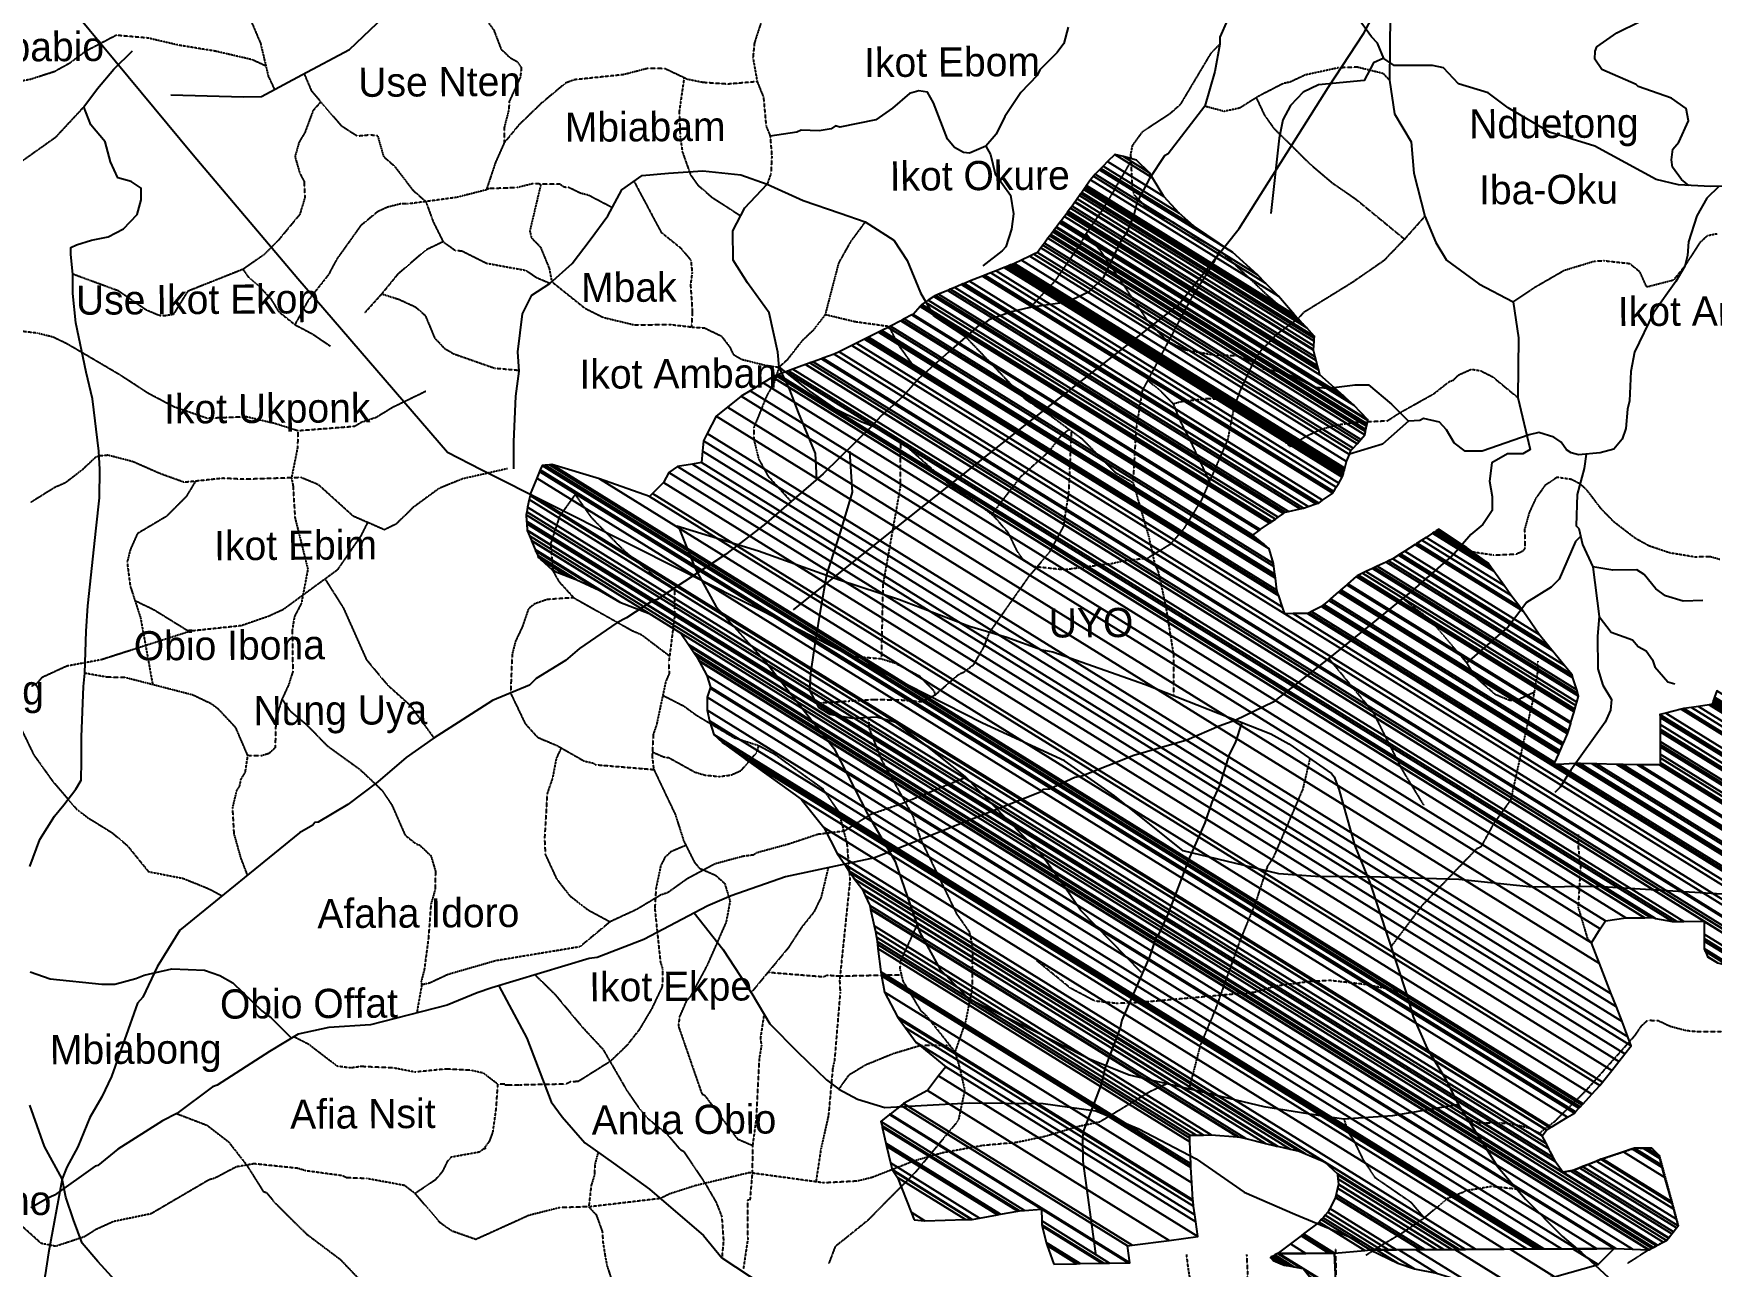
# Model space of a CAD drawing. Header units: metres. Extents: x 321186 to 621985, y 106829 to 204599.
# Drawn here: x 602871 to 614375, y 111486 to 119941 of the extents above; entities that cross this region are included whole.
import ezdxf
from ezdxf.enums import TextEntityAlignment as Align

# ---------------------------------------------------------------- set-up
doc = ezdxf.new("R2010")
doc.units = ezdxf.units.M
doc.header["$MEASUREMENT"] = 0
doc.linetypes.add('DASHED', pattern=[0.75, 0.5, -0.25])
for name, color, linetype in [('11', 7, 'CONTINUOUS'), ('14', 7, 'CONTINUOUS'), ('15', 7, 'CONTINUOUS'), ('18', 7, 'CONTINUOUS'), ('34', 7, 'CONTINUOUS')]:
    doc.layers.add(name, color=color, linetype=linetype)
doc.styles.get("Standard").update_dxf_attribs({"font": 'txt', "height": 0.2})

msp = doc.modelspace()

# ---------------------------------------------------------------- linework, layer by layer
at = {"layer": '14', "color": 1, "linetype": 'Continuous'}
for points in [[(611058, 120035), (611005, 119917), (611004, 119868), (610969, 119681), (610902, 119442), (610649, 119117), (610626, 119103), (610523, 118947), (610437, 118788), (610414, 118697), (610363, 118567), (610327, 118523), (610205, 118265), (610103, 118167), (609997, 118117), (609924, 118095), (609702, 118063), (609576, 118032), (609421, 117977), (609384, 117949), (609356, 117944), (609145, 117755), (608939, 117573), (608831, 117451), (608677, 117315), (608621, 117250), (608284, 116921), (607879, 116573), (607615, 116369), (607146, 116059), (607115, 116050), (606936, 115933), (606870, 115900), (606613, 115723), (606518, 115641), (606316, 115517), (606272, 115472), (606017, 115367), (605611, 115106), (605426, 114976), (605230, 114809), (605026, 114653), (604823, 114534), (604799, 114530), (604799, 114530), (604785, 114513), (604695, 114460), (603873, 113792), (603718, 113541), (603620, 113333), (603583, 113291), (603404, 112789), (603339, 112649), (603257, 112507), (603175, 112307), (603098, 112166), (603066, 112087), (602974, 111580)], [(607282, 116564), (607841, 116393), (608396, 116194), (608807, 116059), (609289, 115878), (609544, 115801), (609783, 115715), (609860, 115700), (610494, 115477), (611355, 115139), (611478, 115070), (611771, 114866), (611788, 114844), (611820, 114760), (611929, 114371), (612033, 114118), (612285, 113355), (612329, 113199), (612426, 112980), (612554, 112768), (612633, 112605), (612909, 112172), (613100, 111947), (613352, 111693), (613483, 111582)], [(611115, 115233), (610999, 115192), (610778, 115096), (610414, 114989), (610059, 114849), (610009, 114839), (609837, 114760), (609794, 114756), (609779, 114742), (608637, 114289), (608026, 114159), (607654, 114028), (607494, 113958), (607054, 113729), (606735, 113605), (606679, 113597), (606013, 113397), (605912, 113362), (605706, 113279), (605181, 113142), (604896, 113125), (604684, 113079), (604489, 112961), (604130, 112730), (604097, 112718), (603853, 112534), (603754, 112485), (603449, 112290), (603311, 112178), (603293, 112174), (603015, 111975), (602968, 111954), (602851, 111888)], [(611156, 115217), (611110, 115076), (611068, 114997), (611003, 114784), (610950, 114670), (610901, 114529), (610797, 114291), (610648, 113903), (610584, 113763), (610567, 113746), (610523, 113609), (610332, 113175), (610322, 113123), (610219, 112850), (610192, 112740), (610071, 112424), (610062, 112372), (610064, 112209), (610151, 111576)]]:
    msp.add_lwpolyline(points, dxfattribs=at)
at = {"layer": '15', "color": 1, "linetype": 'DASHED'}
for points in [[(603577, 121377), (603826, 121253), (604019, 121081), (604092, 121002), (604178, 120857), (604249, 120640), (604282, 120422), (604296, 120222), (604324, 120116), (604427, 119873), (604480, 119648), (604522, 119558)], [(606311, 120835), (606165, 120581), (606044, 120409), (605872, 120231), (605883, 120162), (606026, 119965), (606076, 119834), (606138, 119775), (606187, 119749), (606215, 119707), (606208, 119643), (606132, 119475), (606129, 119418), (606098, 119298), (606097, 119191)], [(608064, 120609), (608010, 120514), (608009, 120372), (607953, 120186), (607867, 120043), (607813, 119877), (607803, 119776), (607832, 119611), (607875, 119505), (607893, 119308), (607921, 119238), (607932, 119100), (607926, 118981), (607901, 118909)], [(604463, 119718), (604368, 119762), (604117, 119820), (603866, 119861), (603654, 119910), (603438, 119929), (603228, 119819), (603113, 119734), (603013, 119679), (602848, 119626), (602532, 119569), (602406, 119516), (602365, 119485), (602295, 119409), (602080, 119121)], [(611004, 119868), (610943, 119807), (610732, 119453), (610661, 119390), (610470, 119264), (610404, 119173), (610392, 119115), (610402, 118910), (610415, 118837), (610514, 118734), (610688, 118647), (610838, 118545), (611018, 118442), (611322, 118154), (611529, 117975)], [(604725, 119667), (604775, 119549), (604979, 119310), (605090, 119239), (605176, 119247), (605229, 119242), (605270, 119098), (605346, 119031), (605471, 118867), (605560, 118789), (605612, 118646), (605679, 118513), (605762, 118454), (605807, 118451), (605977, 118366), (606247, 118317), (606319, 118268), (606411, 118229)], [(607832, 119611), (607631, 119594), (607462, 119605), (607353, 119627), (607199, 119700), (607078, 119701), (606916, 119659), (606580, 119624), (606519, 119602), (606351, 119462), (606196, 119312), (606097, 119191), (606038, 119058), (605975, 118869)], [(612167, 119622), (612126, 119666), (611948, 119710), (611817, 119706), (611591, 119657), (611488, 119609), (611439, 119598), (611268, 119510), (611141, 119430), (611034, 119407), (610902, 119442)], [(607331, 119638), (607297, 119404), (607304, 119235), (607319, 119130), (607375, 118972), (607425, 118902), (607521, 118819), (607719, 118691)], [(603216, 119439), (603019, 119227), (602743, 119031), (602599, 118964), (602442, 118954), (602340, 118965), (602239, 119008), (602209, 119039), (602063, 119117), (601949, 119211), (601941, 119232), (601842, 119351), (601817, 119398)], [(604838, 119470), (604787, 119413), (604731, 119263), (604691, 119196), (604663, 119097), (604696, 118983), (604726, 118926), (604730, 118815), (604696, 118701), (604547, 118521), (604449, 118423), (604306, 118324), (603927, 118173), (603829, 118015), (603763, 118004), (603732, 118007), (603644, 118044), (603452, 118176), (603139, 118291)], [(611253, 119502), (611310, 119382), (611373, 119293), (611625, 119044), (611774, 118918), (611936, 118806), (612271, 118531)], [(610394, 119065), (610282, 118875), (610280, 118867), (610197, 118729), (610087, 118570), (610050, 118504), (610046, 118483), (610033, 118478), (609873, 118243), (609701, 118059)], [(606838, 118747), (606675, 118832), (606620, 118846), (606540, 118885), (606508, 118887), (606481, 118907), (606289, 118910), (606185, 118884), (605992, 118877), (605975, 118869), (605771, 118817), (605434, 118772), (605392, 118774), (605297, 118750), (605229, 118719), (605113, 118623), (604947, 118390), (604892, 118286), (604752, 118109), (604662, 117945)], [(606349, 118909), (606273, 118587), (606284, 118541), (606347, 118475), (606406, 118331), (606423, 118240), (606651, 118057), (606779, 117994), (606992, 117943), (607234, 117946), (607382, 117929), (607472, 117922), (607586, 117867), (607644, 117792), (607667, 117742), (607723, 117708), (607903, 117663), (607982, 117653)], [(606987, 118928), (607173, 118579), (607307, 118471), (607377, 118387), (607386, 118303), (607375, 118219), (607387, 118036), (607382, 117929)], [(608573, 118650), (608471, 118512), (608390, 118367), (608298, 118013), (608214, 117904), (608139, 117833), (608036, 117701), (607982, 117653)], [(612411, 118689), (612271, 118531), (612127, 118382), (611913, 118234), (611576, 118026), (611539, 117983), (611399, 117882), (611280, 117760), (611233, 117686), (611141, 117488), (611101, 117377), (611057, 117154), (610878, 116742), (610757, 116545), (610665, 116438), (610507, 116341), (610364, 116328), (610263, 116305), (609937, 116263), (609731, 116285), (609654, 116335), (609615, 116392), (609554, 116518), (609459, 116627), (609294, 116754), (609140, 116857), (608859, 117107), (608772, 117168), (608621, 117250)], [(605679, 118513), (605560, 118456), (605366, 118289), (605258, 118156), (605143, 118028)], [(611234, 117686), (611124, 117729), (610952, 117737), (610767, 117771), (610664, 117821), (610605, 117870), (610511, 117970), (610186, 118453), (610087, 118570)], [(613016, 118102), (613168, 118204), (613366, 118318), (613571, 118380), (613635, 118384), (613815, 118364), (613881, 118310), (613925, 118211), (613936, 118205), (614117, 118252), (614193, 118346), (614301, 118512), (614348, 118556), (614415, 118569)], [(611001, 118451), (610960, 118367), (610804, 118119), (610472, 117492), (610429, 117222), (610409, 116862), (610517, 116489), (610559, 116297), (610581, 116253), (610632, 116020), (610686, 115684), (610686, 115402)], [(604306, 118324), (604345, 118269), (604420, 118205), (604498, 118121), (604550, 118035), (604662, 117945), (604783, 117881), (604904, 117799)], [(605258, 118156), (605377, 118118), (605488, 118067), (605556, 118008), (605620, 117854), (605687, 117783), (605751, 117745), (606031, 117647), (606201, 117632)], [(608960, 117592), (608913, 117650), (608799, 117809), (608738, 117931), (608502, 117964), (608298, 118013)], [(605560, 117487), (605333, 117377), (605220, 117308), (605118, 117274), (605071, 117246), (604684, 117216), (604530, 117265), (604331, 117312), (604060, 117302), (603832, 117381), (603659, 117472), (603464, 117599), (603107, 117809), (603005, 117859), (602897, 117886), (602770, 117901)], [(609257, 117866), (609668, 117435), (609836, 117326), (610058, 117163), (610285, 116933), (610409, 116862)], [(607982, 117653), (607948, 117546), (607896, 117454), (607810, 117241), (607808, 117161), (607842, 117024), (607906, 116907), (608064, 116732)], [(610685, 117402), (610738, 117418), (610914, 117438), (611009, 117436), (611110, 117403), (611225, 117352), (611484, 117111), (611600, 117182), (611697, 117227), (611803, 117257), (611928, 117275), (612153, 117286), (612239, 117341), (612473, 117472), (612578, 117555), (612607, 117565), (612641, 117600), (612729, 117639), (612792, 117629), (612875, 117587), (613047, 117445)], [(610510, 117564), (610601, 117487), (610685, 117402), (610732, 117282), (610789, 117174), (610893, 116953), (610933, 116868)], [(604684, 117216), (604680, 117099), (604639, 116894), (604649, 116845), (604663, 116621), (604751, 116268), (604707, 116035), (604659, 115942), (604644, 115850), (604648, 115565), (604618, 115472), (604574, 115377), (604532, 115245), (604527, 115043), (604485, 115004), (604435, 114988), (604340, 114989)], [(608814, 117139), (608812, 116828), (608694, 116161), (608683, 115654)], [(609986, 117216), (609967, 116789), (609930, 116559), (609835, 116382), (609693, 116216), (609426, 115837)], [(609971, 117227), (609908, 117174), (609827, 117069), (609634, 116897), (609439, 116642)], [(606120, 116957), (605812, 116887), (605650, 116821), (605474, 116692), (605355, 116576), (605276, 116538), (605064, 116630), (604825, 116846), (604704, 116896), (604312, 116884), (604169, 116891), (603904, 116863), (603740, 116922), (603548, 117006), (603381, 117049), (603321, 117044), (603293, 117033), (603201, 116946), (603087, 116859), (603014, 116827), (602849, 116724)], [(614433, 116334), (614366, 116353), (614262, 116351), (614090, 116379), (613947, 116427), (613853, 116479), (613704, 116594), (613618, 116683), (613520, 116812), (613474, 116852), (613416, 116883), (613316, 116897), (613233, 116841), (613169, 116751), (613125, 116654), (613094, 116542), (613097, 116415), (613082, 116391), (613034, 116369), (612883, 116363), (612738, 116385), (612647, 116400)], [(603981, 116871), (603916, 116764), (603782, 116630), (603582, 116511), (603534, 116403), (603512, 116316), (603533, 116153), (603604, 115934), (603687, 115477)], [(606591, 116790), (606478, 116632), (606415, 116441), (606431, 116257), (606471, 116185), (606574, 116072), (606974, 115847), (607037, 115820), (607231, 115673)], [(606584, 116780), (606693, 116624), (606846, 116468), (606917, 116397), (607119, 116229), (607264, 116137)], [(605160, 116588), (605113, 116494), (604952, 116261), (604580, 115989), (604481, 115944), (604296, 115880), (603948, 115843), (603337, 115647), (603099, 115603), (602927, 115524), (602893, 115484), (602856, 115464)], [(604869, 116200), (604994, 116003), (605153, 115647), (605297, 115474), (605450, 115337), (605616, 115110)], [(602132, 116112), (602223, 116104), (602320, 116077), (602430, 116024), (602498, 115969), (602520, 115907), (602523, 115849), (602535, 115820), (602534, 115748), (602558, 115651), (602596, 115567), (602664, 115367), (602796, 115151), (602871, 114996), (603001, 114814), (603163, 114625), (603239, 114566), (603407, 114462), (603512, 114374), (603658, 114194), (603898, 114147), (604073, 114076), (604163, 114028)], [(607264, 116137), (607265, 115940), (607226, 115631), (607228, 115551), (607205, 115497), (607142, 115201), (607119, 115133), (607112, 114983), (607122, 114897), (607270, 114586), (607328, 114406), (607401, 114258), (607437, 114217), (607545, 114170), (607609, 114113), (607646, 113991), (607619, 113848), (607490, 113554), (607374, 113337), (607346, 113306), (607299, 113198), (607292, 113134), (607453, 112669), (607471, 112661), (607696, 112361), (607804, 112315)], [(603566, 116053), (603696, 115990), (603939, 115840)], [(606574, 116072), (606394, 116060), (606306, 116030), (606264, 115996), (606222, 115873), (606175, 115774), (606152, 115684), (606141, 115418), (606241, 115209), (606326, 115115), (606461, 115058), (606648, 114951), (606707, 114939), (606725, 114927), (607122, 114894)], [(613159, 115423), (613045, 115370), (612992, 115367), (612893, 115408), (612759, 115526), (612698, 115626), (612603, 115736), (612443, 115924), (612361, 115985), (612258, 116067)], [(608240, 115350), (608465, 115364), (608627, 115374), (608807, 115372), (608959, 115360), (609053, 115406), (609212, 115545), (609257, 115567), (609319, 115616), (609390, 115740), (609426, 115837)], [(608473, 115672), (608683, 115654), (608780, 115623), (608943, 115537), (609042, 115435), (609053, 115406)], [(611751, 115655), (612054, 115288), (612252, 114895), (612401, 114650)], [(613184, 115637), (613182, 115559), (613151, 115375), (612998, 114685), (612880, 114520)], [(604338, 114169), (604292, 114289), (604246, 114454), (604236, 114632), (604265, 114752), (604284, 114780), (604293, 114827), (604322, 114874), (604340, 114989), (604257, 115181), (604137, 115309), (604089, 115344), (603961, 115405), (603683, 115477), (603499, 115524), (603375, 115527), (603223, 115554)], [(607185, 115403), (607328, 115330), (607413, 115268), (607673, 115113), (607844, 115058), (607950, 115001), (608279, 114765), (608391, 114603), (608447, 114387), (608468, 114133), (608397, 113449), (608401, 113367), (608362, 112899), (608350, 112847), (608321, 112523), (608269, 112292), (608235, 112067)], [(604574, 115377), (604625, 115300), (604740, 115204), (604885, 115056), (605109, 114894), (605259, 114752), (605327, 114651), (605418, 114444), (605493, 114384), (605516, 114377), (605595, 114302), (605626, 114198), (605623, 114068), (605595, 113970), (605578, 113738), (605549, 113520), (605528, 113438), (605532, 113417), (605498, 113224)], [(608596, 115249), (608599, 115178), (608681, 114966), (608898, 114578), (608953, 114414), (609199, 113904), (609286, 113781), (609308, 113680), (609305, 113390), (609260, 113163), (609188, 112957)], [(607114, 115014), (607190, 114981), (607227, 114975), (607406, 114876), (607474, 114856), (607570, 114846), (607652, 114856), (607722, 114887), (607830, 115012), (607844, 115058)], [(606488, 115042), (606455, 114972), (606429, 114837), (606392, 114728), (606374, 114421), (606379, 114312), (606456, 114145), (606546, 114029), (606670, 113933), (606824, 113850)], [(611622, 114970), (611573, 114760), (611370, 114289), (611330, 114230), (611247, 113975), (611144, 113727), (610973, 113248), (610870, 113003), (610793, 112705)], [(608426, 114471), (608611, 114588), (608831, 114664), (609255, 114838)], [(608426, 114471), (608248, 114449), (608048, 114382), (607828, 114322), (607808, 114308), (607734, 114298), (607541, 114246), (607350, 114143), (607219, 114049), (607171, 114033), (607004, 113933), (606824, 113850), (606616, 113678), (606039, 113582), (605712, 113488), (605588, 113430), (605532, 113417)], [(612880, 114520), (612794, 114363), (612763, 114348), (612391, 113961), (612178, 113680)], [(607344, 114374), (607239, 114329), (607200, 114292), (607171, 114236), (607138, 114078), (607130, 113939), (607147, 113777), (607168, 113577), (607184, 113522), (607181, 113406), (607109, 113254), (607022, 113108), (606936, 112999), (606823, 112891), (606605, 112754), (606551, 112752), (606521, 112736), (606374, 112734), (606205, 112730), (606120, 112729), (606103, 112729), (606103, 112737), (606054, 112736), (605954, 112812), (605869, 112831), (605698, 112840), (605487, 112819), (605338, 112847), (605116, 112857), (605045, 112847), (604953, 112859), (604757, 113009), (604654, 113061)], [(613461, 114449), (613462, 114356), (613477, 114228), (613461, 113949), (613525, 113734), (613552, 113706)], [(608319, 114221), (608271, 114020), (608222, 113918), (608134, 113808), (608046, 113672), (607791, 113364)], [(608928, 113830), (608812, 113575), (608811, 113525), (608831, 113443), (608950, 113245), (608991, 113206), (609156, 112998), (609188, 112957), (609219, 112852), (609255, 112695), (609211, 112487), (609004, 112237), (608914, 112129), (608588, 111800), (608441, 111681), (608367, 111623), (608322, 111504)], [(612288, 113348), (612190, 113384), (611991, 113421), (611757, 113447), (611618, 113439), (611392, 113409), (611244, 113366), (610456, 113296), (610293, 113290), (610147, 113306), (609981, 113394), (609749, 113583)], [(606309, 113486), (606442, 113356), (606630, 113131), (606775, 112975), (606935, 112698), (607016, 112580), (607085, 112499), (607216, 112392), (607301, 112291), (607327, 112276), (607475, 112056), (607551, 111925), (607589, 111828), (607601, 111662), (607590, 111546)], [(608821, 113485), (608587, 113480), (608400, 113476), (608313, 113482), (608287, 113471), (607905, 113502)], [(607879, 113217), (607854, 113050), (607861, 113002), (607846, 112912), (607825, 112497), (607800, 112314), (607798, 112126), (607782, 111940), (607765, 111940), (607767, 111671), (607737, 111469)], [(615550, 113267), (615393, 113255), (614905, 113159), (614440, 113095), (614284, 113094), (614200, 113103), (614091, 113132), (614009, 113171), (613936, 113172), (613891, 113132), (613844, 113063), (613513, 112691), (613297, 112477), (613198, 112401)], [(609156, 112998), (609128, 113001), (608950, 113000), (608767, 112945), (608575, 112867), (608458, 112796), (608392, 112703)], [(610644, 112740), (610525, 112684), (610182, 112477), (610029, 112444), (609801, 112376), (609610, 112336), (609378, 112315), (609104, 112265), (608911, 112210), (608620, 112096), (608518, 112071), (608289, 112059), (607779, 112129), (607408, 112040), (607233, 111984), (607168, 111952), (606693, 111896), (606477, 111889), (606267, 111836), (605903, 111671), (605738, 111729), (605658, 111786), (605489, 111984), (605415, 112041), (605155, 112089), (605015, 112094), (604989, 112108), (604737, 112142), (604680, 112159), (604382, 112190), (604261, 112169), (604115, 112092), (604074, 112080), (603676, 111847), (603419, 111794), (603296, 111738), (603221, 111690), (603022, 111624), (602923, 111644), (602739, 111809)], [(605485, 111987), (605630, 112085), (605677, 112139), (605710, 112208), (605734, 112237), (605931, 112273), (605958, 112295), (605970, 112293), (605967, 112305), (605998, 112346), (606020, 112405), (606043, 112567), (606054, 112736)], [(603853, 112534), (604059, 112455), (604207, 112341), (604332, 112181), (604445, 112001), (604467, 111993), (604528, 111920), (604740, 111710), (604974, 111534)], [(611855, 112498), (611883, 112408), (611925, 112345), (611983, 112224), (612066, 112098), (612312, 111929), (612406, 111818)], [(612701, 112486), (612821, 112470), (612927, 112471), (613019, 112462), (613121, 112437), (613198, 112401), (613214, 112381), (613304, 112206), (613357, 112132), (613431, 112146), (613617, 112221), (613847, 112297), (613966, 112298), (614018, 112244), (614117, 111880), (614147, 111765), (614066, 111663), (613947, 111601), (613799, 111506)], [(606741, 112269), (606719, 112185), (606716, 112113), (606694, 112042), (606677, 111895), (606728, 111841), (606770, 111725), (606775, 111648), (606789, 111561)], [(613042, 112016), (612866, 112034), (612687, 112004), (612672, 111994), (612563, 111951), (612406, 111818), (612251, 111712), (612114, 111631), (612006, 111562)], [(610339, 110499), (610485, 110438), (610782, 110411), (610812, 110398), (611166, 110404), (611259, 110392), (611411, 110393), (611475, 110356), (611512, 110418), (611574, 110577), (611718, 110793), (611797, 110943), (611805, 111003), (611800, 111611)], [(604974, 111534), (605191, 111306), (605272, 111137), (605378, 110851), (605512, 110609), (605600, 110289), (605720, 110070), (605882, 109814)], [(606789, 111561), (606802, 111492), (606876, 111264), (607106, 110893)], [(611188, 111568), (611194, 111434), (611187, 111355), (611143, 111317), (611060, 111289), (610758, 111255), (610604, 111253), (610390, 111285), (610333, 111269), (610218, 111203)], [(610775, 111567), (610786, 111474), (610799, 111397), (610799, 111363), (610808, 111329), (610821, 111264)]]:
    msp.add_lwpolyline(points, dxfattribs=at)
at = {"layer": '15', "color": 1, "linetype": 'Continuous'}
for points in [[(603812, 119520), (604310, 119508), (604433, 119509), (604710, 119659), (605036, 119832), (605320, 120102)], [(612173, 120068), (612167, 119622), (612201, 119391), (612317, 119199), (612335, 118983), (612411, 118689), (612485, 118509), (612559, 118386), (612780, 118224), (613016, 118102), (613053, 117854), (613047, 117445), (613131, 117088), (613082, 117058), (612976, 117058), (612870, 116998), (612854, 116871), (612871, 116767), (612872, 116671), (612807, 116574), (612726, 116506), (612612, 116372), (612327, 116125), (612028, 115879), (611759, 115662), (611369, 115355), (611115, 115233)], [(602845, 114229), (602913, 114415), (603014, 114574), (603079, 114652), (603160, 114760), (603196, 114820), (603200, 114954), (603199, 115117), (603213, 115463), (603223, 115554), (603231, 115842), (603242, 116017), (603300, 116549), (603323, 116758), (603326, 116951), (603317, 117077), (603274, 117437), (603232, 117619), (603161, 117957), (603139, 118158), (603139, 118291), (603125, 118425), (603125, 118473), (603166, 118492), (603268, 118523), (603382, 118546), (603488, 118602), (603581, 118699), (603609, 118800), (603609, 118881), (603539, 118926), (603449, 118951), (603399, 119061), (603362, 119198), (603263, 119316), (603216, 119439), (603310, 119565), (603420, 119696), (603550, 119823)], [(606164, 116955), (606163, 117141), (606178, 117454), (606201, 117625), (606192, 117758), (606223, 118019), (606288, 118146), (606410, 118228), (606564, 118363), (606686, 118527), (606808, 118691), (606905, 118870), (607043, 118968), (607223, 118984), (607460, 119000), (607721, 118972), (607901, 118909), (608147, 118796), (608401, 118709), (608573, 118650), (608770, 118525), (608861, 118384), (608952, 118162), (609043, 118006), (609257, 117866)], [(608240, 116883), (608231, 117060), (608115, 117342), (608057, 117498), (607982, 117653), (607974, 117757), (607915, 118025), (607766, 118232), (607667, 118387), (607666, 118588), (607747, 118745), (607901, 118909)], [(607982, 117653), (608188, 117491), (608360, 117373), (608549, 117278), (608621, 117250)], [(610468, 113502), (610049, 113930), (609942, 114086), (609777, 114315), (609546, 114551), (609259, 114847), (608979, 115068), (608782, 115216), (608651, 115252), (608488, 115244), (608332, 115272), (608258, 115317), (608192, 115435), (608200, 115554), (608231, 115770), (608270, 116008), (608310, 116231), (608406, 116529), (608486, 116797), (608468, 117077)], [(607293, 116558), (607409, 116269), (607550, 116010), (607896, 115625), (608110, 115352), (608357, 115041), (608589, 114589), (608779, 114263), (608945, 113781), (609086, 113522), (609283, 113322), (609685, 113124), (610111, 112911), (610382, 112801), (610816, 112700), (611307, 112584), (611708, 112519), (611855, 112498), (612190, 112522), (612647, 112599)], [(607401, 113910), (607597, 113661), (607795, 113358), (607919, 113150), (608108, 112958), (608307, 112767), (608392, 112703), (608519, 112634), (608707, 112575), (609287, 112609), (609794, 112604), (610154, 112554), (610449, 112430), (610843, 112224), (611171, 111996), (611518, 111845), (611964, 111660)], [(602847, 113507), (602984, 113458), (603339, 113421), (603427, 113423), (603572, 113460), (603629, 113483), (603819, 113526), (604043, 113519), (604147, 113482), (604237, 113431), (604435, 113240), (604499, 113192), (604639, 113052)], [(606061, 113411), (606253, 113052), (606419, 112615), (606494, 112511), (606650, 112334), (606847, 112194), (607093, 112017), (607463, 111699), (607590, 111546)], [(603311, 111519), (603203, 111646), (603145, 111805), (603091, 111961), (603066, 112087), (602946, 112309), (602846, 112591)], [(602974, 111580), (602951, 111428), (602892, 111155), (602859, 111089), (602840, 111021), (602672, 110772), (602641, 110683), (602587, 110426), (602518, 109830), (602498, 109754), (602399, 109611), (602305, 109445), (602123, 109213), (601950, 108931), (601865, 108773), (601812, 108648), (601730, 108519), (601688, 108378), (601602, 108181), (601471, 107833), (601443, 107738)], [(605345, 109159), (605246, 109385), (605095, 109529), (605050, 109623), (605029, 109714), (605009, 109841), (604983, 109958), (604948, 110062), (604862, 110143), (604737, 110206), (604628, 110246), (604438, 110258), (604378, 110281), (604303, 110335), (604193, 110502), (604112, 110700), (604061, 110791), (603747, 111050), (603501, 111312), (603311, 111519)], [(607590, 111546), (607870, 111359), (608161, 111147), (608391, 111030), (608690, 110919), (609020, 110799), (609234, 110736), (609678, 110658), (610003, 110578), (610260, 110521), (610339, 110499)], [(613483, 111582), (613670, 111410), (613691, 111389), (613750, 111339), (613944, 111171), (614339, 110934)]]:
    msp.add_lwpolyline(points, dxfattribs=at)
at = {"layer": '18', "color": 143, "linetype": 'Continuous'}
for points in [[(614219, 118900), (614169, 118940), (614107, 119024), (614102, 119074), (614111, 119147), (614152, 119196), (614217, 119343), (614201, 119428), (614101, 119497), (613872, 119578), (613858, 119592), (613624, 119694), (613576, 119765), (613578, 119820), (613590, 119851), (613727, 119945), (614042, 120102), (614085, 120179), (614083, 120227), (614027, 120400), (614009, 120495), (614014, 120577), (613973, 120933)], [(615694, 118696), (615494, 118751), (615388, 118836), (615305, 118870), (615247, 118884), (615107, 118875), (614978, 118853), (614859, 118881), (614628, 118896), (614368, 118892), (614149, 118903), (613995, 118940), (613576, 119169), (613265, 119264), (612981, 119431), (612845, 119535), (612640, 119597), (612537, 119706), (612462, 119721), (612200, 119722), (612129, 119769), (612086, 119876), (612045, 119918), (611942, 120061)], [(609965, 119984), (609934, 119873), (609889, 119812), (609771, 119692), (609751, 119654), (609641, 119536), (609531, 119372), (609471, 119251), (609399, 119169), (609289, 119121), (609247, 119125), (609186, 119159), (609136, 119217), (609042, 119466), (608999, 119539), (608940, 119549), (608877, 119531), (608760, 119430), (608645, 119350), (608399, 119299), (608368, 119309), (608339, 119288), (608256, 119273), (608134, 119278), (608105, 119265), (607921, 119238)], [(612129, 119769), (612128, 119773), (612059, 119740), (611994, 119618), (611680, 119590), (611576, 119538), (611488, 119448), (611437, 119350), (611411, 119223), (611355, 118708)], [(609399, 119169), (609432, 119112), (609465, 118980), (609570, 118833), (609589, 118704), (609577, 118599), (609537, 118478), (609513, 118450), (609379, 118347)], [(614426, 118893), (614344, 118812), (614276, 118691), (614218, 118513), (614211, 118418), (614193, 118346), (614132, 118241), (613978, 118025), (613847, 117756), (613822, 117623), (613814, 117422), (613799, 117366), (613787, 117233), (613764, 117159), (613706, 117090), (613613, 117066), (613463, 117052), (613414, 117065), (613381, 117086), (613344, 117139), (613295, 117172), (613191, 117205), (613125, 117190), (612803, 117077), (612687, 117077), (612612, 117134), (612558, 117223), (612510, 117276), (612401, 117302), (612376, 117287), (612298, 117282), (612120, 117126), (611893, 117056)], [(611300, 117641), (611392, 117628), (611525, 117584), (611655, 117515), (611749, 117510), (611932, 117533), (612024, 117533), (612181, 117399), (612298, 117282)], [(613517, 117057), (613502, 116958), (613454, 116779), (613447, 116565), (613466, 116546), (613490, 116438), (613562, 116283), (613605, 115944), (613594, 115809), (613597, 115585), (613631, 115472), (613689, 115374), (613683, 115302), (613646, 115219), (613410, 114889), (613338, 114772), (613301, 114736)], [(613478, 116491), (613444, 116457), (613332, 116199), (613276, 116144), (613107, 116040), (613074, 115995), (612982, 115872), (612698, 115626)], [(614317, 116053), (614182, 116049), (614061, 116084), (613994, 116133), (613913, 116231), (613864, 116263), (613699, 116262), (613562, 116283)], [(613605, 115944), (613687, 115835), (613833, 115784), (613873, 115738), (613927, 115707), (613972, 115645), (613988, 115598), (614077, 115496), (614124, 115481)]]:
    msp.add_lwpolyline(points, dxfattribs=at)
at = {"layer": '34', "color": 181, "linetype": 'Continuous'}
for points in [[(608080, 115990), (608690, 116477), (609703, 117282), (610719, 118078), (611137, 118605), (611748, 119571), (611991, 119944), (612237, 120402), (612411, 120711), (612398, 120893), (612340, 121666), (612351, 121860), (612407, 122083), (612510, 122504), (612520, 122736)], [(619285, 114093), (619167, 113991), (618855, 113955), (618535, 113953), (617822, 113875), (617086, 113877), (616355, 113919), (614897, 114011), (613588, 114091), (613149, 114088), (612643, 114139), (612108, 114156), (611661, 114160), (611409, 114179), (610753, 114337), (610283, 114713), (609939, 114954), (609378, 115212), (607842, 115993), (605940, 116948), (605709, 117069), (604683, 118259), (603964, 119106), (603163, 120075)]]:
    msp.add_lwpolyline(points, dxfattribs=at)

# ---------------------------------------------------------------- texts
at = {"layer": '11', "color": 7, "linetype": 'Continuous'}
for s, height, rotation, p in [('Ikot Akpabio', 200.33, 0.3542, (602617, 119824)), ('Ikot Ebom', 200.3, 0.3541, (609168, 119750)), ('Use Nten', 200.3, 0.3541, (605655, 119609)), ('Nduetong', 200.4, 0.3539, (613295, 119300)), ('Mbiabam', 200.3, 0.3539, (607064, 119306)), ('Ikot Okure', 200.3, 0.3537, (609358, 118971)), ('Iba-Oku', 200.4, 0.3536, (613258, 118876)), ('Mbak', 200.3, 0.3532, (606952, 118205)), ('Use Ikot Ekop', 200.33, 0.3531, (603995, 118093)), ('Ikot Anyang', 200.35, 0.3531, (614441, 118014)), ('Ikot Amban', 200.3, 0.3528, (607291, 117613)), ('Ikot Ukponk', 200.33, 0.3526, (604473, 117346)), ('Ikot Ebim', 200.3, 0.3521, (604667, 116436)), ('UYO', 200.3, 0.3517, (610121, 115901)), ('Obio Ibona', 200.3, 0.3516, (604213, 115750)), ('Ikot Obio Ikpong', 200.33, 0.3514, (601966, 115409)), ('Nung Uya', 200.3, 0.3513, (604974, 115271)), ('Afaha Idoro', 200.34, 0.3505, (605509, 113914)), ('Ikot Ekpe', 200.3, 0.3501, (607239, 113382)), ('Obio Offat', 200.3, 0.3501, (604759, 113293)), ('Mbiabong', 200.3, 0.3499, (603571, 112951)), ('Afia Nsit', 200.3, 0.3496, (605128, 112537)), ('Anua Obio', 200.3, 0.3496, (607330, 112498)), ('Ikot Ayan Ikono', 200.33, 0.3492, (602070, 111909))]:
    msp.add_text(s, height=height, rotation=rotation, dxfattribs=at).set_placement(p, align=Align.MIDDLE)

# ---------------------------------------------------------------- meshes
at = {"layer": '11', "color": 253, "linetype": 'Continuous'}
mesh = msp.add_polyface(dxfattribs=at)
corners = [(606436, 116256), (606447, 116252), (606427, 116264), (606537, 116217), (606350, 116333), (606558, 116209), (606331, 116350), (606592, 116196), (606327, 116361), (606749, 116123), (606313, 116393), (606891, 116042), (606309, 116403), (607092, 115963), (606284, 116463), (607308, 115829), (606284, 116464), (608481, 117802), (611449, 115962), (611434, 116007), (608513, 117818), (611408, 116085), (608568, 117846), (611403, 116102), (608581, 117852), (611396, 116124), (608596, 117860), (611385, 116207), (608665, 117894), (611383, 116223), (608678, 117900), (611382, 116234), (608686, 117905), (611375, 116287), (608730, 117926), (611372, 116307), (608746, 117935), (611342, 116408), (608818, 117972), (611305, 116439), (608825, 117976), (611230, 116502), (608840, 117984), (611275, 116533), (608892, 118011), (611281, 116538), (608899, 118014), (611282, 116539), (608901, 118015), (611346, 116584), (608949, 118070), (611348, 116585), (608950, 118072), (611354, 116589), (608954, 118077), (611361, 116594), (608960, 118083), (611385, 116611), (608985, 118099), (611404, 116625), (609005, 118112), (611440, 116650), (609043, 118137), (611452, 116659), (609055, 118144), (611453, 116659), (609056, 118145), (611476, 116664), (609075, 118153), (611556, 116682), (609139, 118180), (611577, 116686), (609156, 118187), (611578, 116686), (609157, 118188), (611611, 116697), (609187, 118200), (611663, 116715), (609234, 118220), (611672, 116718), (609243, 118224), (611682, 116721), (609252, 118227), (611683, 116721), (609253, 118228), (611709, 116740), (609288, 118242), (611778, 116789), (609378, 118277), (611782, 116795), (609386, 118280), (611782, 116796), (609387, 118281), (611785, 116801), (609394, 118284), (611803, 116830), (609434, 118300), (611820, 116857), (609470, 118314), (610180, 119007), (611091, 118441), (610823, 118622), (610188, 119015), (610725, 118709), (610205, 119032), (610621, 118824), (610235, 119063), (610543, 118952), (610284, 119112), (610523, 118985), (610344, 119097), (610433, 119073)]
mesh.append_faces([[corners[k] for k in face] for face in [(0, 0, 1, 2), (2, 1, 3, 4), (4, 3, 5, 6), (6, 5, 7, 8), (8, 7, 9, 10), (10, 9, 11, 12), (12, 11, 13, 14), (14, 13, 15, 16), (17, 18, 19, 20), (20, 19, 21, 22), (22, 21, 23, 24), (24, 23, 25, 26), (26, 25, 27, 28), (28, 27, 29, 30), (30, 29, 31, 32), (32, 31, 33, 34), (34, 33, 35, 36), (36, 35, 37, 38), (38, 37, 39, 40), (40, 39, 41, 42), (42, 41, 43, 44), (44, 43, 45, 46), (46, 45, 47, 48), (48, 47, 49, 50), (50, 49, 51, 52), (52, 51, 53, 54), (54, 53, 55, 56), (56, 55, 57, 58), (58, 57, 59, 60), (60, 59, 61, 62), (62, 61, 63, 64), (64, 63, 65, 66), (66, 65, 67, 68), (68, 67, 69, 70), (70, 69, 71, 72), (72, 71, 73, 74), (74, 73, 75, 76), (76, 75, 77, 78), (78, 77, 79, 80), (80, 79, 81, 82), (82, 81, 83, 84), (84, 83, 85, 86), (86, 85, 87, 88), (88, 87, 89, 90), (90, 89, 91, 92), (92, 91, 93, 94), (94, 93, 95, 96), (96, 95, 97, 98), (99, 100, 101, 102), (102, 101, 103, 104), (104, 103, 105, 106), (106, 105, 107, 108), (108, 107, 109, 110), (110, 109, 111, 111)]], dxfattribs={"vtx0": -1, "vtx2": -1, "color": 253})
mesh = msp.add_polyface(dxfattribs=at)
corners = [(607959, 117597), (613958, 113878), (613968, 113878), (607965, 117599), (613986, 113874), (607973, 117602), (613991, 113873), (607976, 117603), (614109, 113852), (608028, 117622), (614138, 113852), (608046, 117629), (614185, 113852), (608076, 117639), (614323, 113853), (608164, 117671), (614325, 113853), (608165, 117672), (609470, 118314), (611820, 116857), (611844, 116898), (609525, 118336), (611848, 116910), (609539, 118341), (611852, 116924), (609556, 118348), (611855, 116937), (609570, 118354), (611858, 116947), (609581, 118358), (611861, 116961), (609597, 118364), (611873, 117006), (609645, 118388), (611893, 117055), (609701, 118414), (611903, 117081), (609729, 118428), (611903, 117081), (609730, 118429), (611918, 117098), (609753, 118440), (611945, 117128), (609777, 118472), (611959, 117144), (609790, 118489), (611971, 117157), (609801, 118503), (611999, 117189), (609826, 118537), (612003, 117211), (609838, 118553), (612006, 117225), (609846, 118564), (612011, 117248), (609860, 118582), (612012, 117251), (609862, 118584), (612015, 117264), (609869, 118594), (612020, 117287), (609882, 118612), (612020, 117291), (609885, 118615), (611923, 117392), (609906, 118643), (611866, 117443), (609914, 118654), (611852, 117456), (609916, 118656), (611691, 117600), (609939, 118687), (611683, 117632), (609952, 118705), (611679, 117647), (609958, 118713), (611674, 117663), (609965, 118723), (611664, 117700), (609980, 118744), (611658, 117725), (609991, 118758), (611646, 117769), (610009, 118784), (611646, 117774), (610012, 118788), (611648, 117800), (610025, 118807), (611650, 117832), (610041, 118830), (611652, 117851), (610051, 118843), (611653, 117863), (610058, 118852), (611600, 117924), (610071, 118872), (611576, 117948), (610076, 118878), (611548, 117978), (610082, 118886), (611544, 117982), (610083, 118888), (611516, 118013), (610090, 118898), (611406, 118139), (610118, 118937), (611318, 118230), (610137, 118963), (611263, 118287), (610150, 118977), (611091, 118441), (610180, 119007)]
mesh.append_faces([[corners[k] for k in face] for face in [(0, 1, 2, 3), (3, 2, 4, 5), (5, 4, 6, 7), (7, 6, 8, 9), (9, 8, 10, 11), (11, 10, 12, 13), (13, 12, 14, 15), (15, 14, 16, 17), (18, 19, 20, 21), (21, 20, 22, 23), (23, 22, 24, 25), (25, 24, 26, 27), (27, 26, 28, 29), (29, 28, 30, 31), (31, 30, 32, 33), (33, 32, 34, 35), (35, 34, 36, 37), (37, 36, 38, 39), (39, 38, 40, 41), (41, 40, 42, 43), (43, 42, 44, 45), (45, 44, 46, 47), (47, 46, 48, 49), (49, 48, 50, 51), (51, 50, 52, 53), (53, 52, 54, 55), (55, 54, 56, 57), (57, 56, 58, 59), (59, 58, 60, 61), (61, 60, 62, 63), (63, 62, 64, 65), (65, 64, 66, 67), (67, 66, 68, 69), (69, 68, 70, 71), (71, 70, 72, 73), (73, 72, 74, 75), (75, 74, 76, 77), (77, 76, 78, 79), (79, 78, 80, 81), (81, 80, 82, 83), (83, 82, 84, 85), (85, 84, 86, 87), (87, 86, 88, 89), (89, 88, 90, 91), (91, 90, 92, 93), (93, 92, 94, 95), (95, 94, 96, 97), (97, 96, 98, 99), (99, 98, 100, 101), (101, 100, 102, 103), (103, 102, 104, 105), (105, 104, 106, 107), (107, 106, 108, 109), (109, 108, 110, 111)]], dxfattribs={"vtx0": -1, "vtx2": -1, "color": 253})
mesh = msp.add_polyface(dxfattribs=at)
corners = [(608165, 117672), (614714, 113611), (614735, 113626), (608193, 117682), (614737, 113625), (608194, 117682), (614776, 113622), (608216, 117690), (614884, 113613), (608274, 117711), (615248, 113387), (615264, 113385), (608283, 117714), (615378, 113391), (608360, 117742), (615435, 113393), (608394, 117759), (615528, 113433), (608481, 117802), (611449, 115962), (615561, 113448), (611506, 115963), (615599, 113487), (611605, 115963), (615607, 113495), (611617, 115969), (613296, 114928), (613302, 114942), (611633, 115977), (613328, 115002), (611701, 116011), (613333, 115014), (611711, 116020), (613337, 115021), (611718, 116025), (613354, 115060), (611751, 116054), (613360, 115074), (611763, 116064), (613388, 115139), (611818, 116112), (613391, 115145), (611824, 116117), (613395, 115159), (611835, 116127), (613410, 115209), (611875, 116161), (613768, 114928), (615737, 113708), (615757, 113754), (613868, 114925), (613412, 115216), (611880, 116166), (613412, 115218), (611882, 116167), (613433, 115290), (611939, 116217), (613434, 115292), (611940, 116218), (613436, 115298), (611945, 116222), (613438, 115307), (611954, 116227), (613446, 115333), (611983, 116240), (613452, 115355), (612006, 116251), (613464, 115396), (612050, 116272), (613458, 115415), (612064, 116279), (613458, 115416), (612065, 116279), (613451, 115440), (612083, 116288), (613425, 115522), (612144, 116317), (613419, 115544), (612160, 116325), (613417, 115546), (612161, 116325), (613365, 115610), (612190, 116339), (613284, 115709), (612229, 116364), (613270, 115727), (612235, 116368), (613254, 115746), (612243, 116373), (613252, 115748), (612244, 116373), (613194, 115820), (612272, 116392), (613085, 115979), (612344, 116438), (613075, 115993), (612351, 116442), (613074, 115995), (612352, 116443), (613063, 116008), (612357, 116446), (612999, 116089), (612390, 116467), (612953, 116155), (612419, 116486), (612883, 116254), (612463, 116514), (612865, 116279), (612474, 116522), (612844, 116309), (612488, 116530), (612695, 116416), (612499, 116538), (612508, 116543)]
mesh.append_faces([[corners[k] for k in face] for face in [(0, 1, 2, 3), (3, 2, 4, 5), (5, 4, 6, 7), (7, 6, 8, 9), (9, 10, 11, 12), (12, 11, 13, 14), (14, 13, 15, 16), (16, 15, 17, 18), (19, 17, 20, 21), (21, 20, 22, 23), (23, 22, 24, 25), (25, 26, 27, 28), (28, 27, 29, 30), (30, 29, 31, 32), (32, 31, 33, 34), (34, 33, 35, 36), (36, 35, 37, 38), (38, 37, 39, 40), (40, 39, 41, 42), (42, 41, 43, 44), (44, 43, 45, 46), (47, 48, 49, 50), (46, 45, 51, 52), (52, 51, 53, 54), (54, 53, 55, 56), (56, 55, 57, 58), (58, 57, 59, 60), (60, 59, 61, 62), (62, 61, 63, 64), (64, 63, 65, 66), (66, 65, 67, 68), (68, 67, 69, 70), (70, 69, 71, 72), (72, 71, 73, 74), (74, 73, 75, 76), (76, 75, 77, 78), (78, 77, 79, 80), (80, 79, 81, 82), (82, 81, 83, 84), (84, 83, 85, 86), (86, 85, 87, 88), (88, 87, 89, 90), (90, 89, 91, 92), (92, 91, 93, 94), (94, 93, 95, 96), (96, 95, 97, 98), (98, 97, 99, 100), (100, 99, 101, 102), (102, 101, 103, 104), (104, 103, 105, 106), (106, 105, 107, 108), (108, 107, 109, 110), (110, 109, 111, 112), (112, 111, 113, 113)]], dxfattribs={"vtx0": -1, "vtx2": -1, "color": 253})
mesh = msp.add_polyface(dxfattribs=at)
corners = [(607595, 115080), (613198, 111606), (613225, 111606), (607536, 115134), (613346, 111607), (607505, 115228), (613449, 111608), (607490, 115302), (613589, 111608), (607489, 115390), (613708, 111609), (607509, 115452), (613720, 111609), (607511, 115458), (613834, 111605), (607488, 115539), (613943, 111601), (607434, 115637), (613947, 111601), (607432, 115641), (613966, 111611), (607413, 115674), (613971, 111613), (607407, 115683), (613978, 111617), (607398, 115697), (613999, 111628), (607370, 115738), (614005, 111631), (607361, 115751), (614045, 111652), (607309, 115828), (614045, 111652), (607308, 115829), (606284, 116464), (614066, 111663), (606271, 116496), (614080, 111681), (606256, 116532), (614082, 111682), (606255, 116535), (613357, 112132), (613304, 112206), (606252, 116578), (613290, 112233), (606251, 116598), (613260, 112293), (606248, 116640), (613243, 112326), (606252, 116660), (613214, 112381), (606258, 116694), (613243, 112421), (606269, 116745), (613244, 112422), (606269, 116746), (613269, 112437), (606275, 116773), (613277, 112442), (606276, 116782), (613389, 112509), (606321, 116891), (613436, 112538), (606340, 116938), (613444, 112547), (606345, 116948), (613466, 112571), (606357, 116979), (613475, 112581), (606378, 116981), (613487, 112594), (606407, 116984), (613495, 112602), (606424, 116986), (613555, 112668), (606752, 116887), (613609, 112728), (607094, 116767), (613628, 112749), (607115, 116787), (613693, 112831), (607190, 116862), (613741, 112892), (607227, 116930), (613782, 112944), (607286, 116971), (613824, 112998), (607388, 116989), (613802, 113061), (607450, 116999), (613764, 113167), (607457, 117077), (613724, 113267), (607464, 117148), (613688, 113355), (607490, 117198), (613608, 113563), (607552, 117317), (613552, 113706), (607629, 117379), (613613, 113801), (607722, 117454), (613648, 113856), (607784, 117491), (613789, 113877), (607873, 117545), (613916, 113877), (607938, 117584), (613919, 113877), (607939, 117585), (613958, 113878), (607959, 117597)]
mesh.append_faces([[corners[k] for k in face] for face in [(0, 1, 2, 3), (3, 2, 4, 5), (5, 4, 6, 7), (7, 6, 8, 9), (9, 8, 10, 11), (11, 10, 12, 13), (13, 12, 14, 15), (15, 14, 16, 17), (17, 16, 18, 19), (19, 18, 20, 21), (21, 20, 22, 23), (23, 22, 24, 25), (25, 24, 26, 27), (27, 26, 28, 29), (29, 28, 30, 31), (31, 30, 32, 33), (34, 32, 35, 36), (36, 35, 37, 38), (38, 37, 39, 40), (40, 41, 42, 43), (43, 42, 44, 45), (45, 44, 46, 47), (47, 46, 48, 49), (49, 48, 50, 51), (51, 50, 52, 53), (53, 52, 54, 55), (55, 54, 56, 57), (57, 56, 58, 59), (59, 58, 60, 61), (61, 60, 62, 63), (63, 62, 64, 65), (65, 64, 66, 67), (67, 66, 68, 69), (69, 68, 70, 71), (71, 70, 72, 73), (73, 72, 74, 75), (75, 74, 76, 77), (77, 76, 78, 79), (79, 78, 80, 81), (81, 80, 82, 83), (83, 82, 84, 85), (85, 84, 86, 87), (87, 86, 88, 89), (89, 88, 90, 91), (91, 90, 92, 93), (93, 92, 94, 95), (95, 94, 96, 97), (97, 96, 98, 99), (99, 98, 100, 101), (101, 100, 102, 103), (103, 102, 104, 105), (105, 104, 106, 107), (107, 106, 108, 109), (109, 108, 110, 111)]], dxfattribs={"vtx0": -1, "vtx2": -1, "color": 253})
mesh = msp.add_polyface(dxfattribs=at)
corners = [(614981, 113444), (614986, 113443), (614980, 113447), (615089, 113406), (614948, 113494), (615093, 113405), (614946, 113496), (615134, 113400), (614921, 113532), (615248, 113387), (614884, 113613), (613868, 114925), (615757, 113754), (615760, 113760), (613881, 114925), (615762, 113761), (613885, 114925), (615834, 113801), (614020, 114926), (615838, 113802), (614025, 114926), (615848, 113802), (614025, 114933), (615863, 113803), (614024, 114943), (615909, 113806), (614024, 114975), (615946, 113809), (614024, 115000), (616091, 113767), (614024, 115049), (616137, 113754), (614024, 115064), (616140, 113753), (614024, 115065), (616199, 113736), (614024, 115085), (616370, 113696), (614023, 115152), (616406, 113692), (614023, 115169), (616408, 113692), (614023, 115171), (616471, 113684), (614023, 115202), (616569, 113673), (614023, 115251), (616586, 113671), (614023, 115260), (616598, 113673), (614022, 115270), (616599, 113673), (614022, 115271), (616643, 113682), (614063, 115281), (616755, 113704), (614168, 115308), (616764, 113706), (614177, 115310), (616765, 113707), (614178, 115310), (616767, 113712), (614186, 115312), (616781, 113744), (614239, 115320), (616794, 113773), (614287, 115327), (616804, 113823), (614360, 115338), (616806, 113836), (614379, 115341), (616809, 113851), (614384, 115354), (616812, 113864), (614388, 115367), (616814, 113874), (614391, 115376), (616817, 113889), (614396, 115389), (616826, 113935), (614411, 115433), (615179, 115122), (616822, 114104), (616819, 114131), (615218, 115124), (616816, 114153), (615249, 115125), (616809, 114207), (615325, 115127), (615805, 114869), (616802, 114251), (616796, 114281), (615856, 114864), (616796, 114285), (615863, 114864), (616792, 114302), (615891, 114861), (616787, 114331), (615940, 114856), (616786, 114336), (615950, 114855), (616777, 114382), (616028, 114847), (616773, 114401), (616058, 114844), (616772, 114405), (616067, 114842), (616763, 114456), (616166, 114826), (616757, 114486), (616224, 114816), (616754, 114500), (616252, 114811), (616751, 114515), (616288, 114802)]
mesh.append_faces([[corners[k] for k in face] for face in [(0, 0, 1, 2), (2, 1, 3, 4), (4, 3, 5, 6), (6, 5, 7, 8), (8, 7, 9, 10), (11, 12, 13, 14), (14, 13, 15, 16), (16, 15, 17, 18), (18, 17, 19, 20), (20, 19, 21, 22), (22, 21, 23, 24), (24, 23, 25, 26), (26, 25, 27, 28), (28, 27, 29, 30), (30, 29, 31, 32), (32, 31, 33, 34), (34, 33, 35, 36), (36, 35, 37, 38), (38, 37, 39, 40), (40, 39, 41, 42), (42, 41, 43, 44), (44, 43, 45, 46), (46, 45, 47, 48), (48, 47, 49, 50), (50, 49, 51, 52), (52, 51, 53, 54), (54, 53, 55, 56), (56, 55, 57, 58), (58, 57, 59, 60), (60, 59, 61, 62), (62, 61, 63, 64), (64, 63, 65, 66), (66, 65, 67, 68), (68, 67, 69, 70), (70, 69, 71, 72), (72, 71, 73, 74), (74, 73, 75, 76), (76, 75, 77, 78), (78, 77, 79, 80), (81, 82, 83, 84), (84, 83, 85, 86), (86, 85, 87, 88), (89, 90, 91, 92), (92, 91, 93, 94), (94, 93, 95, 96), (96, 95, 97, 98), (98, 97, 99, 100), (100, 99, 101, 102), (102, 101, 103, 104), (104, 103, 105, 106), (106, 105, 107, 108), (108, 107, 109, 110), (110, 109, 111, 112), (112, 111, 113, 114)]], dxfattribs={"vtx0": -1, "vtx2": -1, "color": 253})
mesh = msp.add_polyface(dxfattribs=at)
corners = [(608908, 111806), (608982, 111800), (608888, 111859), (609260, 111807), (608795, 112096), (609302, 111809), (608762, 112144), (609307, 111809), (608757, 112150), (609356, 111818), (608746, 112196), (609480, 111841), (608719, 112312), (609866, 111502), (610021, 111505), (609821, 111629), (609501, 111844), (608715, 112332), (610047, 111506), (609813, 111650), (609619, 111866), (608690, 112442), (610195, 111508), (609785, 111762), (609630, 111867), (608688, 112451), (610208, 111509), (609783, 111772), (609666, 111870), (608681, 112481), (610248, 111509), (609783, 111798), (609782, 111880), (608739, 112527), (610376, 111512), (610387, 111512), (608744, 112530), (610371, 111627), (608819, 112589), (610404, 111631), (608836, 112603), (610657, 111665), (608999, 112692), (610854, 111691), (609076, 112793), (610839, 111793), (609125, 112855), (609125, 112855), (610832, 111840), (608923, 113023), (610823, 111900), (608850, 113123), (610821, 111934), (608806, 113183), (610820, 111943), (608795, 113198), (611400, 111575), (611413, 111575), (611406, 111580), (610813, 112060), (608705, 113367), (610806, 112164), (608684, 113480), (610806, 112171), (608682, 113488), (610805, 112189), (608680, 113507), (610799, 112340), (608660, 113666), (610798, 112366), (608657, 113693), (610798, 112387), (608654, 113715), (610841, 112387), (608651, 113745), (610892, 112387), (608643, 113782), (610946, 112388), (608635, 113821), (611126, 112376), (608610, 113935), (611132, 112375), (608610, 113939), (611183, 112363), (608605, 113961), (611318, 112329), (608572, 114031), (611392, 112312), (608554, 114072), (611399, 112311), (608552, 114076), (611487, 112290), (608500, 114143), (611549, 112276), (608471, 114185), (611591, 112258), (608461, 114199), (611721, 112203), (608432, 114242), (612688, 111603), (612757, 111604), (608380, 114318), (612954, 111605), (608290, 114496), (613110, 111606), (608133, 114691), (613171, 111606), (607752, 114966), (613198, 111606), (607595, 115080)]
mesh.append_faces([[corners[k] for k in face] for face in [(0, 0, 1, 2), (2, 1, 3, 4), (4, 3, 5, 6), (6, 5, 7, 8), (8, 7, 9, 10), (10, 9, 11, 12), (13, 13, 14, 15), (12, 11, 16, 17), (15, 14, 18, 19), (17, 16, 20, 21), (19, 18, 22, 23), (21, 20, 24, 25), (23, 22, 26, 27), (25, 24, 28, 29), (27, 26, 30, 31), (29, 28, 32, 33), (31, 30, 34, 32), (33, 34, 35, 36), (36, 35, 37, 38), (38, 37, 39, 40), (40, 39, 41, 42), (42, 41, 43, 44), (44, 43, 45, 46), (47, 45, 48, 49), (49, 48, 50, 51), (51, 50, 52, 53), (53, 52, 54, 55), (56, 56, 57, 58), (55, 54, 59, 60), (60, 59, 61, 62), (62, 61, 63, 64), (64, 63, 65, 66), (66, 65, 67, 68), (68, 67, 69, 70), (70, 69, 71, 72), (72, 71, 73, 74), (74, 73, 75, 76), (76, 75, 77, 78), (78, 77, 79, 80), (80, 79, 81, 82), (82, 81, 83, 84), (84, 83, 85, 86), (86, 85, 87, 88), (88, 87, 89, 90), (90, 89, 91, 92), (92, 91, 93, 94), (94, 93, 95, 96), (96, 95, 97, 98), (98, 99, 100, 101), (101, 100, 102, 103), (103, 102, 104, 105), (105, 104, 106, 107), (107, 106, 108, 109)]], dxfattribs={"vtx0": -1, "vtx2": -1, "color": 253})
mesh = msp.add_polyface(dxfattribs=at)
corners = [(611406, 111580), (611413, 111575), (611593, 111576), (611488, 111641), (611752, 111577), (611561, 111696), (611764, 111577), (611566, 111700), (611791, 111578), (611579, 111710), (611999, 111596), (611686, 111790), (612034, 111600), (611700, 111807), (612067, 111600), (611712, 111820), (612110, 111600), (611727, 111838), (612161, 111600), (611745, 111858), (612215, 111601), (611758, 111884), (612375, 111602), (611797, 111960), (612380, 111602), (611797, 111963), (612410, 111602), (611801, 111979), (612491, 111602), (611812, 112023), (612537, 111602), (611818, 112048), (612541, 111602), (611818, 112051), (612596, 111603), (611814, 112088), (612635, 111603), (611811, 112114), (612648, 111603), (611810, 112122), (612688, 111603), (611721, 112203), (613357, 112132), (614082, 111682), (614104, 111710), (613408, 112141), (614114, 111723), (613431, 112146), (614135, 111750), (613471, 112162), (614147, 111765), (613492, 112171), (614135, 111810), (613529, 112186), (614117, 111880), (613586, 112209), (614116, 111881), (613587, 112209), (614106, 111918), (613617, 112221), (614103, 111930), (613627, 112225), (614056, 112095), (613771, 112272), (614038, 112165), (613832, 112292), (614034, 112181), (613847, 112297), (614022, 112226), (613908, 112297), (614018, 112244), (613932, 112298), (613966, 112298), (614348, 113610), (614416, 113569), (614348, 113612), (614488, 113549), (614334, 113645), (614505, 113545), (614330, 113653), (614528, 113538), (614326, 113664), (614535, 113536), (614326, 113666), (614601, 113547), (614325, 113717), (614624, 113550), (614325, 113736), (614647, 113566), (614325, 113765), (614713, 113611), (614325, 113852), (614714, 113611), (614325, 113853), (613296, 114928), (615607, 113495), (615618, 113507), (613323, 114929), (615663, 113555), (613438, 114935), (615672, 113564), (613460, 114935), (615676, 113571), (613474, 114936), (615693, 113610), (613557, 114934), (615699, 113624), (613588, 114933), (615728, 113688), (613727, 114929), (615731, 113695), (613741, 114929), (615737, 113708), (613768, 114928)]
mesh.append_faces([[corners[k] for k in face] for face in [(0, 1, 2, 3), (3, 2, 4, 5), (5, 4, 6, 7), (7, 6, 8, 9), (9, 8, 10, 11), (11, 10, 12, 13), (13, 12, 14, 15), (15, 14, 16, 17), (17, 16, 18, 19), (19, 18, 20, 21), (21, 20, 22, 23), (23, 22, 24, 25), (25, 24, 26, 27), (27, 26, 28, 29), (29, 28, 30, 31), (31, 30, 32, 33), (33, 32, 34, 35), (35, 34, 36, 37), (37, 36, 38, 39), (39, 38, 40, 41), (42, 43, 44, 45), (45, 44, 46, 47), (47, 46, 48, 49), (49, 48, 50, 51), (51, 50, 52, 53), (53, 52, 54, 55), (55, 54, 56, 57), (57, 56, 58, 59), (59, 58, 60, 61), (61, 60, 62, 63), (63, 62, 64, 65), (65, 64, 66, 67), (67, 66, 68, 69), (69, 68, 70, 71), (71, 70, 72, 72), (73, 73, 74, 75), (75, 74, 76, 77), (77, 76, 78, 79), (79, 78, 80, 81), (81, 80, 82, 83), (83, 82, 84, 85), (85, 84, 86, 87), (87, 86, 88, 89), (89, 88, 90, 91), (91, 90, 92, 93), (94, 95, 96, 97), (97, 96, 98, 99), (99, 98, 100, 101), (101, 100, 102, 103), (103, 102, 104, 105), (105, 104, 106, 107), (107, 106, 108, 109), (109, 108, 110, 111), (111, 110, 112, 113)]], dxfattribs={"vtx0": -1, "vtx2": -1, "color": 253})
mesh = msp.add_polyface(dxfattribs=at)
corners = [(612034, 111600), (612034, 111600), (612225, 111509), (612078, 111600), (612338, 111469), (612127, 111600), (612491, 111440), (612232, 111601), (612728, 111367), (612350, 111601), (612996, 111367), (612616, 111603), (613300, 111416), (612996, 111605), (613599, 111500), (613425, 111608), (613708, 111609)]
mesh.append_faces([[corners[k] for k in face] for face in [(0, 1, 2, 3), (3, 2, 4, 5), (5, 4, 6, 7), (7, 6, 8, 9), (9, 8, 10, 11), (11, 10, 12, 13), (13, 12, 14, 15), (15, 14, 16, 16)]], dxfattribs={"vtx0": -1, "vtx2": -1, "color": 253})
mesh = msp.add_polyface(dxfattribs=at)
corners = [(611370, 111526), (611417, 111507), (611352, 111548), (611446, 111496), (611357, 111551), (611684, 111355), (611461, 111493), (611363, 111554), (611755, 111324), (611638, 111397), (611491, 111488), (611374, 111560), (611767, 111319), (611630, 111404), (611496, 111487), (611376, 111561), (611802, 111304), (611619, 111417), (611511, 111484), (611381, 111565), (611802, 111304), (611584, 111461), (611562, 111475), (611400, 111575), (611801, 111326), (611575, 111472), (611409, 111575), (611801, 111332), (611791, 111578)]
mesh.append_faces([[corners[k] for k in face] for face in [(0, 0, 1, 2), (2, 1, 3, 4), (4, 3, 6, 7), (7, 6, 10, 11), (5, 5, 8, 9), (11, 10, 14, 15), (9, 8, 12, 13), (15, 14, 18, 19), (13, 12, 16, 17), (19, 18, 22, 23), (17, 20, 24, 21), (23, 22, 25, 26), (21, 24, 27, 25), (26, 27, 28, 28)]], dxfattribs={"vtx0": -1, "vtx2": -1, "color": 253})

doc.saveas('drawing.dxf')
